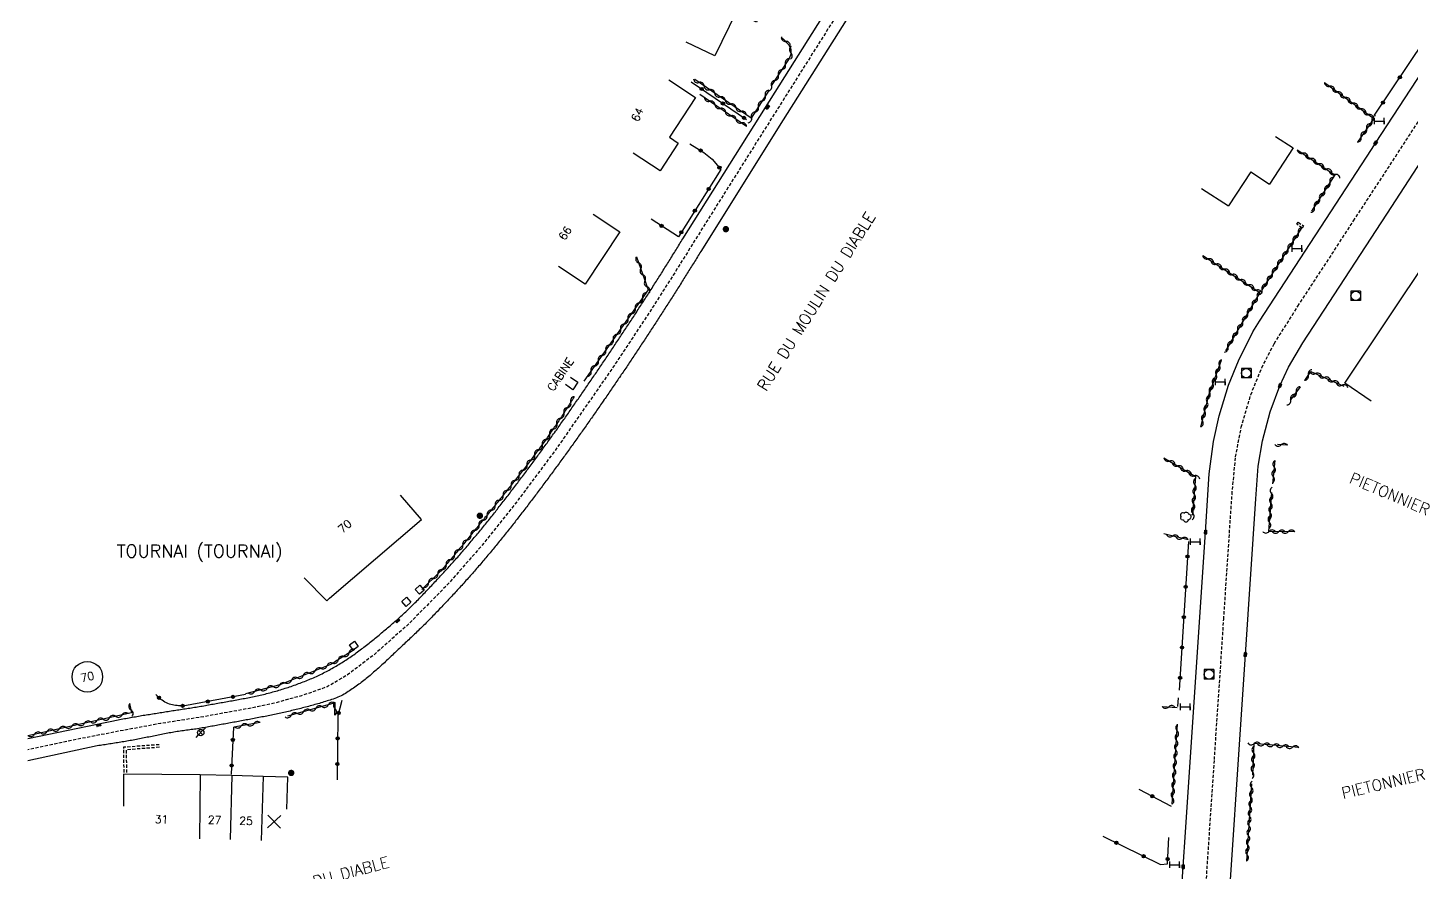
# Model space of a CAD drawing. Header units: millimetres. Extents: x 79000 to 80002, y 144000 to 145000.
# Drawn here: x 79000 to 79216.1, y 144712.6 to 144844.6 of the extents above; entities that cross this region are included whole.
import ezdxf
from ezdxf.enums import TextEntityAlignment as Align

# ---------------------------------------------------------------- set-up
doc = ezdxf.new("R2010")
doc.units = ezdxf.units.MM
doc.linetypes.add('DASHED', pattern=[0.75, 0.5, -0.25])
doc.layers.get('0').update_dxf_attribs({"linetype": 'CONTINUOUS'})
for name, color, linetype in [('W0001', 6, 'DASHED'), ('W0008', 7, 'CONTINUOUS'), ('W0100', 7, 'CONTINUOUS'), ('W0112', 1, 'DASHED'), ('W0300', 7, 'CONTINUOUS'), ('W0310', 3, 'CONTINUOUS'), ('W0322', 7, 'CONTINUOUS'), ('W0400', 7, 'CONTINUOUS'), ('W0420', 7, 'CONTINUOUS'), ('W0454', 7, 'CONTINUOUS'), ('W0980', 7, 'CONTINUOUS'), ('W0984', 7, 'CONTINUOUS'), ('W0989', 7, 'CONTINUOUS'), ('W0991', 7, 'CONTINUOUS'), ('W1102', 7, 'CONTINUOUS'), ('W1473', 7, 'CONTINUOUS'), ('W1474', 7, 'CONTINUOUS')]:
    doc.layers.add(name, color=color, linetype=linetype)
doc.styles.get("Standard").update_dxf_attribs({"font": 'romans.shx', "width": 0.85})

# ---------------------------------------------------------------- blocks, each defined once
blk = doc.blocks.new('T400')
for p, q in [((-0.15, 0.3), (0.15, 0.3)), ((-0.15, -0.25), (-0.15, 0.3)), ((-0.15, 0.15), (0.15, 0.15)), ((-0.15, 0), (0.15, 0)), ((0.15, 0.3), (0.15, -0.25)), ((-0.15, -0.15), (0.15, -0.15)), ((-0.15, -0.25), (-0.15, -0.3)), ((-0.15, -0.3), (0.15, -0.3)), ((0.15, -0.3), (0.15, -0.25))]:
    blk.add_line(p, q)
blk = doc.blocks.new('t112o')
at = {"color": 0, "linetype": 'Continuous'}
for p, q in [((-0.5, 0.5), (0.5, 0.5)), ((-0.5, -0.5), (-0.5, 0.5)), ((0.5, 0.5), (0.5, -0.5)), ((0.5, -0.5), (-0.5, -0.5))]:
    blk.add_line(p, q, dxfattribs=at)
blk = doc.blocks.new('T454')
for p, q in [((-0.25, 0.25), (0.25, -0.25)), ((-0.25, -0.25), (0.25, 0.25)), ((0.75, 0.75), (0.375, 0.375)), ((-0.375, -0.375), (-0.75, -0.75))]:
    blk.add_line(p, q)
blk.add_ellipse((0, 0), major_axis=(0.354, 0.354), ratio=1, start_param=5.497787143782138, end_param=11.78097245096172)
blk = doc.blocks.new('t322o')
at = {"color": 0, "linetype": 'Continuous'}
for radius in [0.25, 0.15]:
    blk.add_circle((0, 0), radius, dxfattribs=at)
blk = doc.blocks.new('t310o')
at = {"color": 0, "linetype": 'Continuous'}
for centre, start, end in [((-0.5, 0.38), 216.8699, 323.1304), ((0.5, -0.37), 36.8699, 143.1303)]:
    blk.add_arc(centre, 0.625, start, end, dxfattribs=at)
blk = doc.blocks.new('t991o')
at = {"color": 0, "linetype": 'Continuous'}
for p, q in [((-1, 1), (1, -1)), ((-1, -1), (1, 1))]:
    blk.add_line(p, q, dxfattribs=at)
blk = doc.blocks.new('T420')
for p, q in [((0.75, 0.75), (-0.75, 0.75)), ((-0.75, 0.75), (-0.75, -0.75)), ((0.75, 0.75), (0.75, -0.75)), ((0.75, -0.75), (-0.75, -0.75))]:
    blk.add_line(p, q)
blk.add_ellipse((0, 0), major_axis=(-0.53, 0.53), ratio=1, start_param=3.926991, end_param=10.210176)
blk = doc.blocks.new('T300')
for p, q in [((-0.8, 0.51), (-0.86, 0.34)), ((-0.86, 0.34), (-0.86, 0.17)), ((-0.86, 0.17), (-0.74, 0.06)), ((-0.69, 0.63), (-0.8, 0.51)), ((-0.8, -0.06), (-0.74, 0.06)), ((-0.74, 0.06), (-0.69, 0.11)), ((-0.57, 0.69), (-0.69, 0.63)), ((-0.46, 0.69), (-0.57, 0.69)), ((-0.29, 0.63), (-0.46, 0.69)), ((-0.29, 0.63), (-0.17, 0.74)), ((-0.23, 0.57), (-0.29, 0.63)), ((-0.17, 0.74), (-0.06, 0.8)), ((-0.06, 0.8), (0.06, 0.8)), ((0.06, 0.8), (0.23, 0.74)), ((0.23, 0.74), (0.34, 0.63)), ((0.34, 0.63), (0.4, 0.51)), ((0.46, 0.46), (0.34, 0.46)), ((0.4, 0.51), (0.4, 0.46)), ((0.57, 0.4), (0.46, 0.46)), ((0.57, 0.4), (0.69, 0.29)), ((0.69, 0.29), (0.74, 0.17)), ((0.74, 0.06), (0.69, -0.17)), ((0.74, 0.17), (0.74, 0.06)), ((-0.8, -0.17), (-0.8, -0.06)), ((-0.8, -0.23), (-0.8, -0.17)), ((-0.74, -0.34), (-0.8, -0.23)), ((-0.69, -0.4), (-0.74, -0.34)), ((-0.51, -0.46), (-0.69, -0.4)), ((-0.4, -0.46), (-0.51, -0.46)), ((-0.4, -0.46), (-0.34, -0.46)), ((-0.34, -0.46), (-0.34, -0.4)), ((-0.34, -0.51), (-0.34, -0.46)), ((-0.29, -0.63), (-0.34, -0.51)), ((-0.17, -0.74), (-0.29, -0.63)), ((-0.06, -0.8), (-0.17, -0.74)), ((0.06, -0.8), (-0.06, -0.8)), ((0.17, -0.74), (0.06, -0.8)), ((0.23, -0.69), (0.17, -0.74)), ((0.29, -0.46), (0.23, -0.46)), ((0.29, -0.63), (0.23, -0.69)), ((0.46, -0.4), (0.29, -0.46)), ((0.34, -0.51), (0.29, -0.63)), ((0.34, -0.51), (0.34, -0.46)), ((0.57, -0.34), (0.46, -0.4)), ((0.63, -0.29), (0.57, -0.34)), ((0.69, -0.17), (0.63, -0.29))]:
    blk.add_line(p, q)
blk = doc.blocks.new('T1473')
at = {"color": 0, "linetype": 'Continuous', "const_width": 0.5, "flags": 128}
blk.add_lwpolyline([(-0.25, 0, 1), (0.25, 0, 1)], format="xyb", close=True, dxfattribs=at)
blk = doc.blocks.new('T1474')
at = {"color": 0, "linetype": 'Continuous', "flags": 128}
for points in [[(-0.75, -0.5), (-0.75, 0.5)], [(-0.75, 0), (0.75, 0)], [(0.75, 0), (0.75, -0.5), (0.75, 0.5)]]:
    blk.add_lwpolyline(points, dxfattribs=at)

msp = doc.modelspace()

# ---------------------------------------------------------------- linework, layer by layer
at = {"layer": 'W0001', "flags": 128}
msp.add_lwpolyline([(79161.2, 144900.48), (79142.49, 144872.18), (79105.91, 144814.09), (79100.81, 144805.9), (79096.45, 144799.08), (79091.36, 144791.42), (79082.36, 144778.49), (79076.63, 144770.81), (79070.73, 144763.41), (79065.67, 144757.65), (79059.5, 144751.38), (79054.15, 144746.63), (79049.96, 144743.44), (79046.78, 144741.57), (79042.75, 144740.17), (79038.3, 144738.96), (79034.26, 144738.13), (79027.64, 144736.93), (79020.76, 144735.84), (79014.45, 144734.67), (79006.25, 144733.08), (79000, 144731.75)], dxfattribs=at)
at = {"layer": 'W0001'}
msp.add_lwpolyline([(79184.12, 144711.61), (79185.36, 144730.19), (79186.82, 144752.14), (79188.11, 144771.66), (79188.67, 144777.52), (79189.55, 144782.14), (79191.05, 144787.23), (79192.75, 144791.44), (79194.69, 144795.21), (79198.4, 144801.05), (79207.09, 144814.39), (79221.08, 144835.85)], dxfattribs=at)
at = {"layer": 'W0008', "flags": 128}
for points in [[(79000, 144733.51), (79012.39, 144736.04), (79012.64, 144736.1), (79012.88, 144736.15), (79013.13, 144736.2), (79013.38, 144736.25), (79013.62, 144736.3), (79013.87, 144736.35), (79014.11, 144736.4), (79014.36, 144736.45), (79014.6, 144736.5), (79014.85, 144736.55), (79015.1, 144736.6), (79015.34, 144736.64), (79015.59, 144736.69), (79015.84, 144736.73), (79016.08, 144736.78), (79016.33, 144736.83), (79016.58, 144736.87), (79016.82, 144736.91), (79017.06, 144736.96), (79017.3, 144737), (79017.55, 144737.04), (79017.79, 144737.08), (79018.03, 144737.12), (79018.28, 144737.16), (79018.52, 144737.2), (79018.76, 144737.23), (79019.01, 144737.27), (79019.25, 144737.31), (79019.49, 144737.35), (79019.74, 144737.39), (79019.98, 144737.42), (79020.22, 144737.46), (79020.47, 144737.5), (79020.71, 144737.54), (79020.95, 144737.58), (79021.19, 144737.62), (79021.44, 144737.66), (79021.68, 144737.7), (79021.92, 144737.73), (79022.17, 144737.77), (79022.41, 144737.81), (79022.65, 144737.85), (79022.9, 144737.88), (79023.14, 144737.92), (79023.38, 144737.96), (79023.63, 144737.99), (79023.87, 144738.03), (79024.11, 144738.07), (79024.36, 144738.11), (79024.6, 144738.14), (79024.84, 144738.18), (79025.08, 144738.22), (79025.33, 144738.26), (79025.57, 144738.29), (79025.81, 144738.33), (79026.06, 144738.37), (79026.3, 144738.41), (79026.54, 144738.45), (79026.78, 144738.49), (79027.03, 144738.53), (79027.27, 144738.57), (79027.51, 144738.62), (79027.75, 144738.66), (79028, 144738.7), (79028.24, 144738.75), (79028.48, 144738.79), (79028.73, 144738.84), (79028.97, 144738.88), (79029.22, 144738.93), (79029.46, 144738.97), (79029.71, 144739.01), (79029.96, 144739.06), (79030.2, 144739.1), (79030.45, 144739.15), (79030.7, 144739.19), (79030.94, 144739.23), (79031.19, 144739.28), (79031.43, 144739.32), (79031.68, 144739.37), (79031.93, 144739.41), (79032.17, 144739.45), (79032.42, 144739.5), (79032.67, 144739.54), (79032.91, 144739.59), (79033.16, 144739.63), (79033.4, 144739.68), (79033.65, 144739.73), (79033.89, 144739.77), (79034.14, 144739.82), (79034.38, 144739.87), (79034.63, 144739.92), (79034.88, 144739.97), (79035.12, 144740.02), (79035.36, 144740.07), (79035.61, 144740.12), (79035.85, 144740.17), (79036.1, 144740.23), (79036.34, 144740.28), (79036.58, 144740.34), (79036.83, 144740.4), (79037.07, 144740.45), (79037.31, 144740.51), (79037.56, 144740.58), (79037.8, 144740.64), (79038.04, 144740.7), (79038.28, 144740.77), (79038.52, 144740.83), (79038.77, 144740.9), (79039.01, 144740.97), (79039.25, 144741.04), (79039.49, 144741.11), (79039.73, 144741.19), (79039.97, 144741.26), (79040.2, 144741.34), (79040.44, 144741.42), (79040.68, 144741.49), (79040.91, 144741.57), (79041.15, 144741.65), (79041.39, 144741.73), (79041.62, 144741.82), (79041.86, 144741.9), (79042.09, 144741.98), (79042.32, 144742.07), (79042.56, 144742.16), (79042.79, 144742.24), (79043.02, 144742.33), (79043.26, 144742.42), (79043.49, 144742.52), (79043.72, 144742.61), (79043.95, 144742.7), (79044.18, 144742.8), (79044.41, 144742.9), (79044.63, 144743), (79044.86, 144743.1), (79045.09, 144743.2), (79045.31, 144743.3), (79045.54, 144743.41), (79045.76, 144743.52), (79045.99, 144743.63), (79046.21, 144743.74), (79046.43, 144743.85), (79046.66, 144743.96), (79046.88, 144744.08), (79047.1, 144744.2), (79047.32, 144744.32), (79047.53, 144744.44), (79047.75, 144744.57), (79047.97, 144744.69), (79048.19, 144744.82), (79048.4, 144744.95), (79048.62, 144745.08), (79048.83, 144745.21), (79049.04, 144745.35), (79049.26, 144745.48), (79049.47, 144745.62), (79049.68, 144745.76), (79049.89, 144745.89), (79050.1, 144746.03), (79050.3, 144746.17), (79050.51, 144746.32), (79050.72, 144746.46), (79050.92, 144746.6), (79051.13, 144746.75), (79051.33, 144746.89), (79051.53, 144747.04), (79051.73, 144747.19), (79051.93, 144747.34), (79052.14, 144747.49), (79052.34, 144747.64), (79052.53, 144747.79), (79052.73, 144747.94), (79052.93, 144748.1), (79053.13, 144748.25), (79053.33, 144748.4), (79053.52, 144748.56), (79053.72, 144748.72), (79053.91, 144748.87), (79054.11, 144749.03), (79054.3, 144749.19), (79054.5, 144749.35), (79054.69, 144749.51), (79054.88, 144749.67), (79055.07, 144749.83), (79055.27, 144749.99), (79055.46, 144750.15), (79055.65, 144750.31), (79055.84, 144750.47), (79056.03, 144750.64), (79056.22, 144750.8), (79056.41, 144750.96), (79056.6, 144751.13), (79056.79, 144751.29), (79056.98, 144751.46), (79057.17, 144751.62), (79057.36, 144751.79), (79057.55, 144751.95), (79057.74, 144752.12), (79057.93, 144752.28), (79058.12, 144752.45), (79058.3, 144752.62), (79058.49, 144752.79), (79058.68, 144752.96), (79058.86, 144753.13), (79059.05, 144753.3), (79059.23, 144753.47), (79059.41, 144753.65), (79059.59, 144753.82), (79059.77, 144754), (79059.95, 144754.17), (79060.13, 144754.35), (79060.31, 144754.53), (79060.49, 144754.7), (79060.67, 144754.88), (79060.85, 144755.06), (79061.02, 144755.24), (79061.2, 144755.42), (79061.37, 144755.6), (79061.55, 144755.78), (79061.72, 144755.96), (79061.9, 144756.14), (79062.07, 144756.33), (79062.25, 144756.51), (79062.42, 144756.69), (79062.59, 144756.87), (79062.77, 144757.06), (79062.94, 144757.24), (79063.11, 144757.42), (79063.28, 144757.61), (79063.45, 144757.79), (79063.62, 144757.98), (79063.8, 144758.16), (79063.97, 144758.34), (79064.14, 144758.53), (79064.31, 144758.71), (79064.48, 144758.9), (79064.65, 144759.08), (79064.82, 144759.27), (79064.99, 144759.45), (79065.16, 144759.63), (79065.33, 144759.82), (79065.5, 144760), (79065.67, 144760.19), (79065.84, 144760.37), (79066, 144760.56), (79066.17, 144760.74), (79066.34, 144760.93), (79066.5, 144761.11), (79066.67, 144761.3), (79066.84, 144761.48), (79067, 144761.67), (79067.17, 144761.86), (79067.33, 144762.05), (79067.5, 144762.23), (79067.66, 144762.42), (79067.82, 144762.61), (79067.99, 144762.8), (79068.15, 144762.99), (79068.31, 144763.18), (79068.47, 144763.37), (79068.64, 144763.55), (79068.8, 144763.74), (79068.96, 144763.93), (79069.12, 144764.13), (79069.28, 144764.32), (79069.44, 144764.51), (79069.6, 144764.7), (79069.76, 144764.89), (79069.92, 144765.08), (79070.08, 144765.27), (79070.24, 144765.47), (79070.4, 144765.66), (79070.56, 144765.85), (79070.71, 144766.05), (79070.87, 144766.24), (79071.03, 144766.43), (79071.18, 144766.62), (79071.34, 144766.82), (79071.5, 144767.01), (79071.65, 144767.2), (79071.81, 144767.4), (79071.97, 144767.59), (79072.12, 144767.79), (79072.28, 144767.98), (79072.43, 144768.18), (79072.59, 144768.37), (79072.74, 144768.56), (79072.89, 144768.76), (79073.05, 144768.95), (79073.2, 144769.15), (79073.36, 144769.35), (79073.51, 144769.54), (79073.66, 144769.74), (79073.82, 144769.93), (79073.97, 144770.13), (79074.12, 144770.32), (79074.28, 144770.52), (79074.43, 144770.72), (79074.58, 144770.91), (79074.73, 144771.11), (79074.88, 144771.31), (79075.04, 144771.5), (79075.19, 144771.7), (79075.34, 144771.9), (79075.49, 144772.1), (79075.64, 144772.29), (79075.79, 144772.49), (79075.94, 144772.69), (79076.09, 144772.89), (79076.24, 144773.08), (79076.39, 144773.28), (79076.54, 144773.48), (79076.69, 144773.68), (79076.84, 144773.88), (79076.99, 144774.08), (79077.14, 144774.28), (79077.29, 144774.47), (79077.44, 144774.67), (79077.59, 144774.87), (79077.74, 144775.07), (79077.89, 144775.27), (79078.04, 144775.47), (79078.19, 144775.67), (79078.33, 144775.87), (79078.48, 144776.07), (79078.63, 144776.27), (79078.78, 144776.47), (79078.93, 144776.67), (79079.07, 144776.87), (79079.22, 144777.07), (79079.37, 144777.27), (79079.51, 144777.47), (79079.66, 144777.67), (79079.81, 144777.87), (79079.96, 144778.07), (79080.1, 144778.27), (79080.25, 144778.47), (79080.4, 144778.67), (79080.54, 144778.88), (79080.69, 144779.08), (79080.83, 144779.28), (79080.98, 144779.48), (79081.13, 144779.68), (79081.27, 144779.89), (79081.42, 144780.09), (79081.56, 144780.29), (79081.71, 144780.49), (79081.86, 144780.7), (79082, 144780.9), (79082.15, 144781.1), (79082.29, 144781.3), (79082.44, 144781.51), (79082.58, 144781.71), (79082.73, 144781.91), (79082.87, 144782.12), (79083.02, 144782.32), (79083.16, 144782.52), (79083.3, 144782.73), (79083.45, 144782.93), (79083.59, 144783.13), (79083.74, 144783.34), (79083.88, 144783.54), (79084.02, 144783.75), (79084.17, 144783.95), (79084.31, 144784.15), (79084.45, 144784.36), (79084.59, 144784.56), (79084.74, 144784.77), (79084.88, 144784.97), (79085.02, 144785.18), (79085.17, 144785.38), (79085.31, 144785.59), (79085.45, 144785.79), (79085.59, 144786), (79085.73, 144786.2), (79085.88, 144786.41), (79086.02, 144786.61), (79086.16, 144786.82), (79086.3, 144787.02), (79086.44, 144787.23), (79086.58, 144787.43), (79086.73, 144787.64), (79086.87, 144787.84), (79087.01, 144788.05), (79087.15, 144788.25), (79087.29, 144788.46), (79087.43, 144788.67), (79087.57, 144788.87), (79087.71, 144789.08), (79087.85, 144789.28), (79087.99, 144789.49), (79088.13, 144789.7), (79088.27, 144789.9), (79088.41, 144790.11), (79088.55, 144790.32), (79088.69, 144790.52), (79088.83, 144790.73), (79088.97, 144790.94), (79089.11, 144791.14), (79089.25, 144791.35), (79089.39, 144791.56), (79089.53, 144791.76), (79089.67, 144791.97), (79089.81, 144792.18), (79089.95, 144792.38), (79090.09, 144792.59), (79090.23, 144792.8), (79090.37, 144793), (79090.51, 144793.21), (79090.65, 144793.42), (79090.78, 144793.63), (79090.92, 144793.83), (79091.06, 144794.04), (79091.2, 144794.25), (79091.34, 144794.46), (79091.48, 144794.66), (79091.62, 144794.87), (79091.75, 144795.08), (79091.89, 144795.29), (79092.03, 144795.49), (79092.17, 144795.7), (79092.31, 144795.91), (79092.44, 144796.12), (79092.58, 144796.32), (79092.72, 144796.53), (79092.86, 144796.74), (79093, 144796.95), (79093.13, 144797.16), (79093.27, 144797.37), (79093.41, 144797.58), (79093.55, 144797.79), (79093.69, 144798), (79093.83, 144798.21), (79093.97, 144798.42), (79094.1, 144798.63), (79094.24, 144798.84), (79094.38, 144799.05), (79094.52, 144799.26), (79094.66, 144799.47), (79094.79, 144799.68), (79094.93, 144799.89), (79095.07, 144800.1), (79095.21, 144800.32), (79095.34, 144800.53), (79095.48, 144800.74), (79095.62, 144800.95), (79095.75, 144801.16), (79095.89, 144801.37), (79096.03, 144801.58), (79096.17, 144801.79), (79096.3, 144802.01), (79096.44, 144802.22), (79096.57, 144802.43), (79096.71, 144802.64), (79096.85, 144802.85), (79096.98, 144803.06), (79097.12, 144803.28), (79097.25, 144803.49), (79097.39, 144803.7), (79097.52, 144803.91), (79097.66, 144804.13), (79097.8, 144804.34), (79097.93, 144804.55), (79098.07, 144804.76), (79098.2, 144804.97), (79098.34, 144805.19), (79098.47, 144805.4), (79098.6, 144805.61), (79098.74, 144805.83), (79098.87, 144806.04), (79099.01, 144806.25), (79099.14, 144806.46), (79099.28, 144806.68), (79099.41, 144806.89), (79099.54, 144807.1), (79099.68, 144807.32), (79099.81, 144807.53), (79099.94, 144807.74), (79100.08, 144807.96), (79100.21, 144808.17), (79100.34, 144808.38), (79100.48, 144808.6), (79100.61, 144808.81), (79100.74, 144809.03), (79100.88, 144809.24), (79101.01, 144809.45), (79101.14, 144809.67), (79101.27, 144809.88), (79101.41, 144810.1), (79101.54, 144810.31), (79101.67, 144810.53), (79101.8, 144810.74), (79101.93, 144810.95), (79102.07, 144811.17), (79102.2, 144811.38), (79102.33, 144811.6), (79115.24, 144832.15), (79152.86, 144891.82)], [(79145.04, 144873.01), (79118.01, 144830.22), (79105.12, 144809.61), (79104.99, 144809.4), (79104.86, 144809.18), (79104.73, 144808.97), (79104.6, 144808.76), (79104.47, 144808.55), (79104.34, 144808.34), (79104.21, 144808.12), (79104.08, 144807.91), (79103.94, 144807.7), (79103.81, 144807.49), (79103.68, 144807.28), (79103.55, 144807.07), (79103.42, 144806.85), (79103.29, 144806.64), (79103.16, 144806.43), (79103.03, 144806.22), (79102.89, 144806.01), (79102.76, 144805.8), (79102.63, 144805.59), (79102.5, 144805.38), (79102.37, 144805.17), (79102.23, 144804.96), (79102.1, 144804.75), (79101.97, 144804.53), (79101.84, 144804.32), (79101.71, 144804.11), (79101.57, 144803.9), (79101.44, 144803.69), (79101.31, 144803.48), (79101.17, 144803.27), (79101.04, 144803.06), (79100.91, 144802.85), (79100.77, 144802.64), (79100.64, 144802.43), (79100.51, 144802.22), (79100.37, 144802.01), (79100.24, 144801.8), (79100.11, 144801.59), (79099.97, 144801.38), (79099.84, 144801.17), (79099.7, 144800.97), (79099.57, 144800.76), (79099.44, 144800.55), (79099.3, 144800.34), (79099.17, 144800.13), (79099.03, 144799.92), (79098.9, 144799.71), (79098.76, 144799.5), (79098.63, 144799.29), (79098.49, 144799.08), (79098.36, 144798.87), (79098.22, 144798.67), (79098.09, 144798.46), (79097.95, 144798.25), (79097.81, 144798.04), (79097.68, 144797.83), (79097.54, 144797.62), (79097.41, 144797.41), (79097.27, 144797.21), (79097.13, 144797), (79097, 144796.79), (79096.86, 144796.58), (79096.73, 144796.37), (79096.59, 144796.17), (79096.45, 144795.96), (79096.32, 144795.75), (79096.18, 144795.54), (79096.04, 144795.34), (79095.9, 144795.13), (79095.77, 144794.92), (79095.63, 144794.71), (79095.49, 144794.51), (79095.36, 144794.3), (79095.22, 144794.09), (79095.08, 144793.88), (79094.94, 144793.68), (79094.8, 144793.47), (79094.67, 144793.26), (79094.53, 144793.06), (79094.39, 144792.85), (79094.25, 144792.64), (79094.11, 144792.43), (79093.97, 144792.23), (79093.84, 144792.02), (79093.7, 144791.81), (79093.56, 144791.61), (79093.42, 144791.4), (79093.28, 144791.19), (79093.14, 144790.99), (79093, 144790.78), (79092.86, 144790.57), (79092.72, 144790.37), (79092.58, 144790.16), (79092.44, 144789.95), (79092.3, 144789.75), (79092.16, 144789.54), (79092.02, 144789.34), (79091.88, 144789.13), (79091.74, 144788.92), (79091.6, 144788.72), (79091.46, 144788.51), (79091.32, 144788.31), (79091.18, 144788.1), (79091.04, 144787.89), (79090.9, 144787.69), (79090.76, 144787.48), (79090.62, 144787.28), (79090.48, 144787.07), (79090.34, 144786.87), (79090.2, 144786.66), (79090.05, 144786.46), (79089.91, 144786.25), (79089.77, 144786.05), (79089.63, 144785.84), (79089.49, 144785.64), (79089.35, 144785.43), (79089.21, 144785.23), (79089.06, 144785.02), (79088.92, 144784.82), (79088.78, 144784.61), (79088.64, 144784.41), (79088.49, 144784.2), (79088.35, 144784), (79088.21, 144783.79), (79088.07, 144783.59), (79087.92, 144783.39), (79087.78, 144783.18), (79087.64, 144782.98), (79087.49, 144782.77), (79087.35, 144782.57), (79087.21, 144782.37), (79087.06, 144782.16), (79086.92, 144781.96), (79086.78, 144781.76), (79086.63, 144781.55), (79086.49, 144781.35), (79086.35, 144781.15), (79086.2, 144780.94), (79086.06, 144780.74), (79085.91, 144780.54), (79085.77, 144780.33), (79085.62, 144780.13), (79085.48, 144779.93), (79085.33, 144779.73), (79085.19, 144779.52), (79085.04, 144779.32), (79084.9, 144779.12), (79084.75, 144778.92), (79084.61, 144778.71), (79084.46, 144778.51), (79084.32, 144778.31), (79084.17, 144778.11), (79084.02, 144777.91), (79083.88, 144777.7), (79083.73, 144777.5), (79083.58, 144777.3), (79083.44, 144777.1), (79083.29, 144776.9), (79083.14, 144776.7), (79083, 144776.49), (79082.85, 144776.29), (79082.7, 144776.09), (79082.56, 144775.89), (79082.41, 144775.69), (79082.26, 144775.49), (79082.12, 144775.29), (79081.97, 144775.09), (79081.82, 144774.89), (79081.68, 144774.69), (79081.53, 144774.49), (79081.38, 144774.29), (79081.23, 144774.09), (79081.08, 144773.89), (79080.94, 144773.7), (79080.79, 144773.5), (79080.64, 144773.3), (79080.49, 144773.1), (79080.34, 144772.9), (79080.19, 144772.7), (79080.05, 144772.5), (79079.9, 144772.3), (79079.75, 144772.1), (79079.6, 144771.91), (79079.45, 144771.71), (79079.3, 144771.51), (79079.15, 144771.31), (79079, 144771.11), (79078.85, 144770.92), (79078.7, 144770.72), (79078.55, 144770.52), (79078.4, 144770.32), (79078.25, 144770.13), (79078.1, 144769.93), (79077.95, 144769.73), (79077.79, 144769.53), (79077.64, 144769.34), (79077.49, 144769.14), (79077.34, 144768.94), (79077.19, 144768.75), (79077.04, 144768.55), (79076.88, 144768.35), (79076.73, 144768.16), (79076.58, 144767.96), (79076.43, 144767.77), (79076.27, 144767.57), (79076.12, 144767.38), (79075.97, 144767.18), (79075.81, 144766.99), (79075.66, 144766.79), (79075.51, 144766.6), (79075.35, 144766.4), (79075.2, 144766.21), (79075.04, 144766.01), (79074.89, 144765.82), (79074.74, 144765.62), (79074.58, 144765.43), (79074.42, 144765.23), (79074.27, 144765.04), (79074.11, 144764.85), (79073.96, 144764.65), (79073.8, 144764.46), (79073.65, 144764.27), (79073.49, 144764.07), (79073.33, 144763.88), (79073.17, 144763.69), (79073.02, 144763.49), (79072.86, 144763.3), (79072.7, 144763.11), (79072.54, 144762.91), (79072.38, 144762.72), (79072.22, 144762.53), (79072.06, 144762.34), (79071.9, 144762.14), (79071.74, 144761.95), (79071.58, 144761.76), (79071.42, 144761.57), (79071.26, 144761.38), (79071.09, 144761.19), (79070.93, 144760.99), (79070.77, 144760.8), (79070.61, 144760.61), (79070.44, 144760.42), (79070.28, 144760.23), (79070.12, 144760.05), (79069.95, 144759.86), (79069.79, 144759.67), (79069.62, 144759.48), (79069.46, 144759.29), (79069.29, 144759.1), (79069.13, 144758.91), (79068.96, 144758.73), (79068.79, 144758.54), (79068.63, 144758.35), (79068.46, 144758.17), (79068.29, 144757.98), (79068.13, 144757.79), (79067.96, 144757.61), (79067.79, 144757.42), (79067.62, 144757.24), (79067.45, 144757.05), (79067.28, 144756.87), (79067.11, 144756.68), (79066.94, 144756.5), (79066.77, 144756.31), (79066.6, 144756.13), (79066.43, 144755.94), (79066.26, 144755.76), (79066.08, 144755.57), (79065.91, 144755.39), (79065.74, 144755.2), (79065.57, 144755.02), (79065.39, 144754.83), (79065.22, 144754.65), (79065.05, 144754.47), (79064.87, 144754.28), (79064.7, 144754.1), (79064.53, 144753.92), (79064.35, 144753.74), (79064.18, 144753.55), (79064, 144753.37), (79063.83, 144753.19), (79063.65, 144753.01), (79063.48, 144752.83), (79063.3, 144752.65), (79063.12, 144752.47), (79062.95, 144752.29), (79062.77, 144752.11), (79062.59, 144751.93), (79062.41, 144751.75), (79062.23, 144751.57), (79062.06, 144751.39), (79061.88, 144751.21), (79061.7, 144751.04), (79061.52, 144750.86), (79061.34, 144750.68), (79061.16, 144750.51), (79060.98, 144750.33), (79060.79, 144750.16), (79060.61, 144749.98), (79060.43, 144749.81), (79060.25, 144749.63), (79060.06, 144749.46), (79059.88, 144749.29), (79059.69, 144749.11), (79059.51, 144748.94), (79059.33, 144748.77), (79059.15, 144748.6), (79058.97, 144748.43), (79058.79, 144748.26), (79058.61, 144748.09), (79058.43, 144747.92), (79058.24, 144747.74), (79058.06, 144747.57), (79057.88, 144747.4), (79057.7, 144747.23), (79057.52, 144747.05), (79057.34, 144746.88), (79057.16, 144746.71), (79056.98, 144746.54), (79056.8, 144746.37), (79056.62, 144746.2), (79056.44, 144746.03), (79056.25, 144745.85), (79056.07, 144745.68), (79055.89, 144745.51), (79055.71, 144745.35), (79055.52, 144745.18), (79055.34, 144745.01), (79055.15, 144744.84), (79054.97, 144744.67), (79054.78, 144744.51), (79054.6, 144744.34), (79054.41, 144744.18), (79054.22, 144744.01), (79054.03, 144743.85), (79053.85, 144743.69), (79053.66, 144743.52), (79053.47, 144743.36), (79053.27, 144743.2), (79053.08, 144743.05), (79052.89, 144742.89), (79052.7, 144742.73), (79052.5, 144742.58), (79052.3, 144742.42), (79052.11, 144742.27), (79051.91, 144742.12), (79051.71, 144741.97), (79051.51, 144741.82), (79051.31, 144741.67), (79051.11, 144741.52), (79050.9, 144741.38), (79050.7, 144741.24), (79050.49, 144741.1), (79050.28, 144740.96), (79050.07, 144740.82), (79049.86, 144740.68), (79049.65, 144740.55), (79049.42, 144740.41), (79049.19, 144740.28), (79048.95, 144740.16), (79048.71, 144740.05), (79048.47, 144739.95), (79048.23, 144739.85), (79047.98, 144739.76), (79047.73, 144739.67), (79047.48, 144739.59), (79047.24, 144739.51), (79047, 144739.43), (79046.76, 144739.36), (79046.52, 144739.28), (79046.28, 144739.21), (79046.05, 144739.14), (79045.81, 144739.07), (79045.57, 144738.99), (79045.33, 144738.92), (79045.09, 144738.85), (79044.85, 144738.79), (79044.61, 144738.72), (79044.37, 144738.65), (79044.12, 144738.59), (79043.88, 144738.52), (79043.64, 144738.46), (79043.4, 144738.39), (79043.16, 144738.33), (79042.92, 144738.27), (79042.68, 144738.21), (79042.44, 144738.15), (79042.19, 144738.08), (79041.95, 144738.03), (79041.71, 144737.97), (79041.47, 144737.91), (79041.22, 144737.85), (79040.98, 144737.79), (79040.74, 144737.74), (79040.5, 144737.68), (79040.25, 144737.63), (79040.01, 144737.57), (79039.77, 144737.52), (79039.52, 144737.46), (79039.28, 144737.41), (79039.03, 144737.36), (79038.79, 144737.31), (79038.55, 144737.26), (79038.3, 144737.2), (79038.06, 144737.15), (79037.81, 144737.1), (79037.57, 144737.05), (79037.33, 144737), (79037.08, 144736.96), (79036.84, 144736.91), (79036.59, 144736.86), (79036.35, 144736.81), (79036.1, 144736.76), (79035.86, 144736.71), (79035.61, 144736.67), (79035.37, 144736.62), (79035.12, 144736.57), (79034.88, 144736.53), (79034.63, 144736.48), (79034.39, 144736.44), (79034.14, 144736.39), (79033.9, 144736.34), (79033.65, 144736.3), (79033.41, 144736.25), (79033.16, 144736.21), (79032.92, 144736.16), (79032.67, 144736.12), (79032.42, 144736.07), (79032.18, 144736.03), (79031.93, 144735.99), (79031.69, 144735.94), (79031.44, 144735.9), (79031.2, 144735.85), (79030.95, 144735.81), (79030.71, 144735.76), (79030.46, 144735.72), (79030.22, 144735.68), (79029.97, 144735.63), (79029.72, 144735.59), (79029.48, 144735.54), (79029.23, 144735.5), (79028.99, 144735.45), (79028.74, 144735.41), (79028.5, 144735.36), (79028.25, 144735.32), (79028.01, 144735.27), (79027.76, 144735.23), (79027.52, 144735.18), (79027.27, 144735.14), (79027.03, 144735.1), (79026.78, 144735.06), (79026.54, 144735.02), (79026.29, 144734.98), (79026.04, 144734.95), (79025.8, 144734.91), (79025.55, 144734.88), (79025.31, 144734.85), (79025.06, 144734.81), (79024.81, 144734.78), (79024.57, 144734.74), (79024.32, 144734.71), (79024.08, 144734.68), (79023.83, 144734.64), (79023.58, 144734.6), (79023.34, 144734.57), (79023.09, 144734.53), (79022.85, 144734.49), (79022.6, 144734.45), (79022.36, 144734.4), (79022.11, 144734.36), (79021.87, 144734.31), (79021.62, 144734.27), (79021.38, 144734.22), (79021.13, 144734.17), (79020.89, 144734.13), (79020.64, 144734.08), (79020.4, 144734.03), (79020.15, 144733.98), (79019.91, 144733.93), (79019.67, 144733.88), (79019.42, 144733.83), (79019.18, 144733.78), (79018.93, 144733.73), (79018.69, 144733.68), (79018.44, 144733.63), (79018.2, 144733.58), (79017.95, 144733.53), (79017.71, 144733.48), (79017.47, 144733.43), (79017.22, 144733.39), (79016.98, 144733.34), (79016.73, 144733.3), (79016.49, 144733.25), (79016.24, 144733.21), (79016, 144733.17), (79015.75, 144733.13), (79015.51, 144733.08), (79015.26, 144733.04), (79015.02, 144733), (79014.77, 144732.96), (79014.53, 144732.92), (79014.29, 144732.88), (79014.04, 144732.84), (79013.8, 144732.8), (79013.55, 144732.76), (79013.31, 144732.72), (79013.06, 144732.68), (79012.82, 144732.64), (79012.57, 144732.6), (79012.33, 144732.56), (79012.08, 144732.53), (79011.84, 144732.49), (79011.59, 144732.45), (79011.35, 144732.42), (79011.1, 144732.38), (79010.85, 144732.34), (79000, 144730)]]:
    msp.add_lwpolyline(points, dxfattribs=at)
at = {"layer": 'W0008'}
for points in [[(79178.81, 144688.12), (79180.48, 144713.46), (79180.85, 144718.85), (79183.98, 144765.77), (79184.54, 144774.88), (79185.21, 144779.93), (79186.09, 144783.91), (79187.55, 144788.72), (79189.1, 144792.55), (79191.34, 144797.04), (79192.4, 144798.72), (79209.89, 144825.58), (79210.54, 144826.56), (79230.73, 144857.52)], [(79186.95, 144697.32), (79190.2, 144746.61), (79191.82, 144770.96), (79192.22, 144776.06), (79192.86, 144780.04), (79194.05, 144784.54), (79195.6, 144788.63), (79196.93, 144791.52), (79199.15, 144795.34), (79212.29, 144815.48), (79222.65, 144831.38)]]:
    msp.add_lwpolyline(points, dxfattribs=at)
at = {"layer": 'W0100'}
for p, q in [((79191.03, 144822.08), (79187.56, 144816.75)), ((79191.03, 144822.08), (79193.98, 144820.16)), ((79183.37, 144819.48), (79187.56, 144816.75))]:
    msp.add_line(p, q, dxfattribs=at)
at = {"layer": 'W0100', "flags": 128}
for points in [[(79107.65, 144852.3), (79112.15, 144850.11), (79111.77, 144849.34), (79114.99, 144847.78), (79113.86, 144845.46), (79110.65, 144847.02), (79107.33, 144840.18), (79102.83, 144842.36)], [(79100.13, 144836.43), (79104.31, 144833.69), (79100.23, 144827.48), (79101.61, 144826.57), (79098.77, 144822.25), (79094.59, 144825)], [(79088.33, 144815.46), (79092.5, 144812.7), (79087.07, 144804.5), (79082.9, 144807.26)], [(79084.77, 144789.98), (79085.94, 144789.19), (79085.15, 144788.02), (79083.98, 144788.82)], [(79043.21, 144758.59), (79046.71, 144755.02), (79047.14, 144755.44), (79061.49, 144767.71), (79058.24, 144771.51)], [(79040.49, 144722.43), (79040.64, 144727.43), (79036.78, 144727.55), (79031.87, 144727.7), (79026.92, 144727.83), (79014.99, 144727.9), (79014.96, 144722.9)]]:
    msp.add_lwpolyline(points, dxfattribs=at)
at = {"layer": 'W0100'}
for points in [[(79194.92, 144827.62), (79197.67, 144825.83), (79193.98, 144820.16)], [(79209.87, 144786.25), (79205.71, 144789.02), (79219.06, 144809.01), (79223.22, 144806.23)]]:
    msp.add_lwpolyline(points, dxfattribs=at)
at = {"layer": 'W0112'}
for p, q in [((79198.45, 144814.21), (79199.28, 144813.61)), ((79199.28, 144813.61), (79199.05, 144813.29))]:
    msp.add_line(p, q, dxfattribs=at)
msp.add_lwpolyline([(79199.05, 144813.29), (79198.22, 144813.89), (79198.45, 144814.21)], dxfattribs=at)
at = {"layer": 'W0112', "flags": 128}
for points in [[(79020.55, 144732.53), (79014.98, 144732.12), (79015, 144727.96)], [(79020.58, 144732.12), (79015.4, 144731.73), (79015.42, 144727.96)]]:
    msp.add_lwpolyline(points, dxfattribs=at)
at = {"layer": 'W0310'}
for p, q in [((79199.01, 144813.38), (79192.75, 144803.62)), ((79198.73, 144788.48), (79197.24, 144786.43)), ((79196.8, 144779.33), (79195.2, 144779.45)), ((79194.79, 144776.93), (79194.43, 144773.32)), ((79181.26, 144764.53), (79177.47, 144765.5)), ((79177.22, 144738.51), (79179.56, 144738.33)), ((79178.74, 144723.22), (79179.62, 144735.75)), ((79190.4, 144714.34), (79191.22, 144726.4))]:
    msp.add_line(p, q, dxfattribs=at)
at = {"layer": 'W0310', "flags": 128}
for points in [[(79117.64, 144843.06), (79117.84, 144842.94), (79118.03, 144842.8), (79118.21, 144842.65), (79118.39, 144842.49), (79118.55, 144842.31), (79118.7, 144842.13), (79118.87, 144841.9), (79119.01, 144841.67), (79119.13, 144841.41), (79119.19, 144841.14), (79119.21, 144840.85), (79119.2, 144840.58), (79119.15, 144840.31), (79119.06, 144840.05), (79118.93, 144839.8), (79116.15, 144835.51)], [(79115.74, 144834.81), (79112.99, 144830.48), (79104.19, 144836.49)], [(79112.3, 144829.16), (79105, 144834.16)], [(79095.07, 144808.79), (79096.92, 144803.63), (79086.89, 144789.36)], [(79085.34, 144786.93), (79085.21, 144786.72), (79085.08, 144786.51), (79084.95, 144786.3), (79084.82, 144786.08), (79084.69, 144785.87), (79084.56, 144785.66), (79084.43, 144785.45), (79084.3, 144785.24), (79084.16, 144785.03), (79084.03, 144784.83), (79083.9, 144784.62), (79083.76, 144784.41), (79083.63, 144784.2), (79083.49, 144783.99), (79083.36, 144783.78), (79083.22, 144783.58), (79083.09, 144783.37), (79082.95, 144783.16), (79082.81, 144782.96), (79082.68, 144782.75), (79082.54, 144782.55), (79082.4, 144782.34), (79082.26, 144782.14), (79082.12, 144781.93), (79081.98, 144781.73), (79081.84, 144781.52), (79081.7, 144781.32), (79081.56, 144781.11), (79081.42, 144780.91), (79081.27, 144780.71), (79081.13, 144780.51), (79080.99, 144780.3), (79080.84, 144780.1), (79080.7, 144779.9), (79080.56, 144779.7), (79080.41, 144779.5), (79080.26, 144779.29), (79080.11, 144779.09), (79079.97, 144778.89), (79079.82, 144778.68), (79079.67, 144778.48), (79079.52, 144778.28), (79079.37, 144778.08), (79079.22, 144777.87), (79079.07, 144777.67), (79078.92, 144777.47), (79078.77, 144777.27), (79078.62, 144777.07), (79078.47, 144776.87), (79078.31, 144776.67), (79078.16, 144776.47), (79078.01, 144776.27), (79077.86, 144776.07), (79077.7, 144775.87), (79077.55, 144775.67), (79077.4, 144775.47), (79077.24, 144775.28), (79077.09, 144775.08), (79076.93, 144774.88), (79076.78, 144774.68), (79076.62, 144774.48), (79076.47, 144774.28), (79076.31, 144774.09), (79076.16, 144773.89), (79076, 144773.69), (79075.85, 144773.5), (79075.69, 144773.3), (79075.54, 144773.1), (79075.38, 144772.9), (79075.22, 144772.71), (79075.07, 144772.51), (79074.91, 144772.32), (79074.75, 144772.12), (79074.59, 144771.92), (79074.44, 144771.73), (79074.28, 144771.53), (79074.12, 144771.34), (79073.97, 144771.14), (79073.81, 144770.94), (79073.65, 144770.75), (79073.49, 144770.55), (79073.33, 144770.36), (79073.18, 144770.16), (79073.02, 144769.97), (79072.86, 144769.77), (79072.7, 144769.58), (79072.54, 144769.38), (79072.39, 144769.19), (79072.23, 144768.99), (79072.07, 144768.8), (79071.91, 144768.6), (79071.75, 144768.41), (79071.59, 144768.21), (79071.43, 144768.02), (79071.28, 144767.82), (79071.12, 144767.62), (79070.96, 144767.43), (79070.8, 144767.23), (79070.64, 144767.04), (79070.48, 144766.84), (79070.33, 144766.65), (79070.17, 144766.45), (79070.01, 144766.26), (79069.85, 144766.07), (79069.7, 144765.87), (79069.54, 144765.68), (79069.38, 144765.48), (79069.22, 144765.29), (79069.06, 144765.1), (79068.9, 144764.9), (79068.74, 144764.71), (79068.59, 144764.52), (79068.43, 144764.32), (79068.27, 144764.13), (79068.11, 144763.94), (79067.95, 144763.75), (79067.79, 144763.55), (79067.63, 144763.36), (79067.47, 144763.17), (79067.31, 144762.98), (79067.15, 144762.79), (79066.99, 144762.59), (79066.83, 144762.4), (79066.67, 144762.21), (79066.5, 144762.02), (79066.34, 144761.83), (79066.18, 144761.64), (79066.02, 144761.45), (79065.86, 144761.26), (79065.7, 144761.06), (79065.54, 144760.87), (79065.37, 144760.68), (79065.21, 144760.49), (79065.05, 144760.3), (79064.89, 144760.11), (79064.72, 144759.92), (79064.56, 144759.73), (79064.4, 144759.54), (79061.54, 144756.81)], [(79051.04, 144747.4), (79050.83, 144747.27), (79050.62, 144747.14), (79050.41, 144747), (79050.19, 144746.87), (79049.98, 144746.73), (79049.77, 144746.6), (79049.56, 144746.47), (79049.35, 144746.33), (79049.13, 144746.2), (79048.92, 144746.07), (79048.71, 144745.93), (79048.5, 144745.8), (79048.29, 144745.67), (79048.07, 144745.53), (79047.86, 144745.4), (79047.65, 144745.26), (79047.44, 144745.13), (79039.36, 144741.86), (79034.04, 144740.49)], [(79015.93, 144738.95), (79016.21, 144737.49), (79000, 144733.93)], [(79047.99, 144737.17), (79048.02, 144739.06), (79040.59, 144736.98)], [(79036.31, 144735.98), (79032.22, 144735.29)]]:
    msp.add_lwpolyline(points, dxfattribs=at)
at = {"layer": 'W0310'}
for points in [[(79202.55, 144836.04), (79210.24, 144830.42), (79207.7, 144826.71)], [(79198.31, 144825.52), (79204.18, 144821.61), (79200.52, 144815.9)], [(79183.54, 144808.99), (79192.48, 144803.23), (79187.09, 144794.11)], [(79183.25, 144782.21), (79184.54, 144787.33), (79186.45, 144792.61)], [(79199.46, 144789.48), (79200.42, 144790.86), (79205.6, 144788.58)], [(79177.48, 144777.38), (79182.4, 144774.43), (79181.95, 144768.4), (79181.89, 144768.54)], [(79197.9, 144765.81), (79193.84, 144765.86), (79194.32, 144771.95)], [(79198.54, 144732.07), (79191.52, 144732.72), (79191.29, 144727.75)]]:
    msp.add_lwpolyline(points, dxfattribs=at)
at = {"layer": 'W0322'}
for p, q in [((79210.37, 144830.92), (79229.02, 144858.8)), ((79181.31, 144764.31), (79179.88, 144741.06)), ((79179.66, 144738.51), (79179.75, 144739.87)), ((79173.55, 144725.57), (79178.6, 144722.94))]:
    msp.add_line(p, q, dxfattribs=at)
at = {"layer": 'W0322', "flags": 128}
for points in [[(79103.62, 144836.14), (79112.29, 144830.24)], [(79103.4, 144826.44), (79105.6, 144825.11), (79106.9, 144824.07), (79108.29, 144822.46), (79101.63, 144811.9), (79097.41, 144814.66)], [(79034.04, 144740.38), (79024.79, 144738.64), (79024.55, 144738.62), (79024.3, 144738.6), (79024.06, 144738.6), (79023.81, 144738.6), (79023.57, 144738.61), (79023.33, 144738.64), (79023.09, 144738.67), (79022.85, 144738.71), (79022.61, 144738.76), (79022.37, 144738.82), (79022.13, 144738.88), (79021.89, 144738.97), (79021.66, 144739.07), (79021.44, 144739.19), (79021.23, 144739.32), (79021.02, 144739.47), (79020.81, 144739.61), (79020.6, 144739.78), (79020.4, 144739.96), (79020.21, 144740.15), (79020.04, 144740.35)], [(79049.08, 144739.43), (79048.45, 144737.02), (79048.35, 144727.06)], [(79032.14, 144735.27), (79031.81, 144727.92)]]:
    msp.add_lwpolyline(points, dxfattribs=at)
at = {"layer": 'W0322'}
msp.add_lwpolyline([(79167.92, 144718.25), (79176.94, 144713.79), (79178.01, 144713.91), (79178.22, 144718.02)], dxfattribs=at)
at = {"layer": 'W1102', "flags": 128}
for points in [[(79026.92, 144727.83), (79026.86, 144717.83)], [(79031.87, 144727.7), (79031.61, 144717.7)], [(79036.78, 144727.55), (79036.47, 144717.55)]]:
    msp.add_lwpolyline(points, dxfattribs=at)
at = {"layer": 'W1102'}
msp.add_circle((79009.32, 144743.14), 2.39, dxfattribs=at)

# ---------------------------------------------------------------- block references
at = {"layer": 'W0112'}
for p, rotation in [((79061.22, 144756.74), 222.169425820929), ((79059.15, 144754.86), 42.16942582052857), ((79050.94, 144748.01), 306.0148603496368)]:
    msp.add_blockref('t112o', p, dxfattribs=dict(at, rotation=rotation))
at = {"layer": 'W0300'}
msp.add_blockref('T300', (79180.93, 144768.1), dxfattribs=at)
at = {"layer": 'W0310'}
for p, rotation in [((79118.42, 144842.45), 313.1161642482055), ((79119.2, 144840.69), 266.6189191079014), ((79117.26, 144837.23), 237.05972736028), ((79118.35, 144838.91), 237.05972736028), ((79104.84, 144836.04), 145.6490496685356), ((79116.18, 144835.55), 237.05972736028), ((79203.35, 144835.45), 323.8510277266346), ((79106.49, 144834.91), 145.6490496685356), ((79106.53, 144833.12), 145.5541656525371), ((79108.15, 144833.79), 145.6490496685356), ((79115.2, 144833.97), 237.5931665802858), ((79204.57, 144834.56), 323.8510277266346), ((79205.78, 144833.67), 323.8510277266346), ((79108.18, 144831.98), 145.5541656525371), ((79109.8, 144832.66), 145.6490496685356), ((79109.82, 144830.85), 145.5541656525371), ((79111.45, 144831.53), 145.6490496685356), ((79113.06, 144830.59), 237.5931665802858), ((79114.13, 144832.28), 237.5931665802858), ((79206.99, 144832.79), 323.8510277266346), ((79208.2, 144831.91), 323.8510277266346), ((79209.41, 144831.02), 323.8510277266346), ((79111.47, 144829.72), 145.5541656525371), ((79209.12, 144828.79), 235.5675616334266), ((79209.97, 144830.02), 235.5675616334266), ((79208.27, 144827.55), 235.5675616334266), ((79199.14, 144824.97), 326.3483375898545), ((79200.39, 144824.14), 326.3483375898545), ((79201.64, 144823.31), 326.3483375898545), ((79202.89, 144822.48), 326.3483375898545), ((79203.4, 144820.4), 237.35980387924), ((79204.14, 144821.64), 326.3483375898545), ((79201.78, 144817.87), 237.35980387924), ((79202.59, 144819.13), 237.35980387924), ((79200.98, 144816.61), 237.35980387924), ((79197.66, 144811.28), 237.2951199026515), ((79198.47, 144812.54), 237.2951199026515), ((79196.85, 144810.02), 237.2951199026515), ((79095.41, 144807.85), 289.6986547170589), ((79184.38, 144808.45), 327.2145976025385), ((79185.64, 144807.64), 327.2145976025385), ((79195.23, 144807.49), 237.2951199026515), ((79196.04, 144808.75), 237.2951199026515), ((79096.08, 144805.97), 289.6986547170589), ((79186.9, 144806.83), 327.2145976025385), ((79188.16, 144806.02), 327.2145976025385), ((79189.42, 144805.2), 327.2145976025385), ((79193.61, 144804.97), 237.2951199026515), ((79194.42, 144806.23), 237.2951199026515), ((79096.75, 144804.09), 289.6986547170589), ((79190.68, 144804.39), 327.2145976025385), ((79191.94, 144803.58), 327.2145976025385), ((79192.05, 144802.49), 239.3775896959337), ((79192.8, 144803.7), 237.2951199026515), ((79094.9, 144800.75), 234.8938674897142), ((79096.05, 144802.39), 234.8938674897142), ((79191.28, 144801.2), 239.3775896959337), ((79093.75, 144799.12), 234.8938674897142), ((79189.76, 144798.62), 239.3775896959337), ((79190.52, 144799.91), 239.3775896959337), ((79092.6, 144797.48), 234.8938674897142), ((79188.23, 144796.04), 239.3775896959337), ((79188.99, 144797.33), 239.3775896959337), ((79090.3, 144794.21), 234.8938674897142), ((79091.45, 144795.85), 234.8938674897142), ((79187.46, 144794.75), 239.3775896959337), ((79089.15, 144792.57), 234.8938674897142), ((79186.15, 144791.77), 70.18958615731206), ((79088, 144790.94), 234.8938674897142), ((79185.64, 144790.36), 70.18958615731206), ((79200.03, 144790.3), 55.11958421286603), ((79201.17, 144790.53), 336.2526057188986), ((79202.55, 144789.92), 336.2526057188986), ((79184.62, 144787.54), 70.18958615731206), ((79185.13, 144788.95), 70.18958615731206), ((79198.15, 144787.67), 233.9543446057068), ((79203.92, 144789.32), 336.2526057188986), ((79205.29, 144788.71), 336.2526057188986), ((79084.82, 144786.08), 238.1597074728556), ((79184.23, 144786.09), 75.7871639233434), ((79197.26, 144786.46), 233.9543446057068), ((79083.75, 144784.39), 237.1411877976146), ((79183.49, 144783.18), 75.7871639233434), ((79183.86, 144784.64), 75.7871639233434), ((79081.52, 144781.06), 235.1034639920742), ((79082.65, 144782.72), 236.1222252067741), ((79080.37, 144779.43), 234.0931548068876), ((79195.8, 144779.4), 175.5655457799919), ((79079.18, 144777.82), 233.2626111239763), ((79178.34, 144776.86), 329.1031395932505), ((79076.75, 144774.64), 231.9780346353613), ((79077.98, 144776.23), 232.5574396333229), ((79179.63, 144776.09), 329.1031395932505), ((79180.91, 144775.32), 329.1031395932505), ((79194.54, 144774.44), 264.3050171273612), ((79194.69, 144775.93), 264.3050171273612), ((79075.51, 144773.07), 231.5245777067309), ((79182.2, 144774.55), 329.1031395932505), ((79182.31, 144773.17), 265.6361841139783), ((79074.26, 144771.51), 231.1971211087531), ((79182.08, 144770.18), 265.6361841139783), ((79182.2, 144771.68), 265.6361841139783), ((79194.19, 144770.29), 85.54655624070885), ((79194.3, 144771.79), 85.54655624070885), ((79071.75, 144768.4), 230.9201475925652), ((79073.01, 144769.96), 230.9956535400986), ((79181.97, 144768.69), 265.6361841139783), ((79194.07, 144768.8), 85.54655624070885), ((79070.49, 144766.85), 230.9573959507694), ((79193.95, 144767.3), 85.54655624070885), ((79067.95, 144763.75), 230.3462908823799), ((79069.23, 144765.3), 230.730127857413), ((79178.84, 144765.15), 165.6023499001024), ((79180.29, 144764.78), 165.6023499001024), ((79193.9, 144765.86), 179.1958247466585), ((79195.4, 144765.84), 179.1958247466585), ((79196.9, 144765.82), 179.1958247466585), ((79066.67, 144762.22), 229.9624345267395), ((79065.38, 144760.69), 229.5785932449154), ((79062.6, 144757.82), 223.7392621838745), ((79064.04, 144759.21), 223.7392621838745), ((79050.19, 144746.87), 212.2646883413031), ((79046.75, 144744.85), 202.0382847177293), ((79048.5, 144745.8), 212.2646883413031), ((79041.19, 144742.6), 202.0382847177293), ((79043.04, 144743.35), 202.0382847177293), ((79044.9, 144744.1), 202.0382847177293), ((79035.46, 144740.85), 194.4891950790482), ((79037.4, 144741.35), 194.4891950790482), ((79039.34, 144741.85), 194.4891950790482), ((79016.12, 144737.97), 280.8579046995807), ((79045.02, 144738.22), 195.5931633067981), ((79046.95, 144738.76), 195.5931633067981), ((79048, 144738.17), 89.27437086347435), ((79178.22, 144738.43), 355.4737485814012), ((79010.82, 144736.31), 192.401087612654), ((79012.78, 144736.74), 192.401087612654), ((79014.73, 144737.17), 192.401087612654), ((79041.17, 144737.14), 195.5931633067981), ((79043.09, 144737.68), 195.5931633067981), ((79001.06, 144734.16), 192.401087612654), ((79003.01, 144734.59), 192.401087612654), ((79004.96, 144735.02), 192.401087612654), ((79006.92, 144735.45), 192.401087612654), ((79008.87, 144735.88), 192.401087612654), ((79033.36, 144735.48), 189.6455213893225), ((79035.33, 144735.82), 189.6455213893225), ((79179.55, 144734.7), 86.00777468251748), ((79179.34, 144731.7), 86.00777468251748), ((79179.44, 144733.2), 86.00777468251748), ((79191.57, 144732.71), 174.7260999553386), ((79191.45, 144731.27), 267.2917223695869), ((79193.07, 144732.58), 174.7260999553386), ((79194.56, 144732.44), 174.7260999553386), ((79196.05, 144732.3), 174.7260999553386), ((79197.55, 144732.16), 174.7260999553386), ((79179.23, 144730.21), 86.00777468251748), ((79191.38, 144729.77), 267.2917223695869), ((79179.02, 144727.21), 86.00777468251748), ((79179.13, 144728.71), 86.00777468251748), ((79191.31, 144728.27), 267.2917223695869), ((79178.92, 144725.72), 86.00777468251748), ((79191.18, 144725.82), 86.10591894393002), ((79178.82, 144724.22), 86.00777468251748), ((79190.97, 144722.82), 86.10591894393002), ((79191.07, 144724.32), 86.10591894393002), ((79190.87, 144721.33), 86.10591894393002), ((79190.67, 144718.33), 86.10591894393002), ((79190.77, 144719.83), 86.10591894393002), ((79190.57, 144716.84), 86.10591894393002), ((79190.46, 144715.34), 86.10591894393002)]:
    msp.add_blockref('t310o', p, dxfattribs=dict(at, rotation=rotation))
at = {"layer": 'W0322'}
for p, rotation in [((79214.33, 144836.84), 56.22365062414563), ((79105.28, 144835.01), 325.7759503033304), ((79108.59, 144832.76), 325.7759503033304), ((79211.69, 144832.89), 56.22365062414563), ((79111.89, 144830.51), 325.7759503033304), ((79105.11, 144825.41), 328.8912847189256), ((79108.05, 144822.73), 310.9125331349198), ((79106.36, 144819.38), 237.7390239103985), ((79104.22, 144816), 237.7390239103985), ((79099, 144813.62), 146.835847225524), ((79102.09, 144812.62), 237.7390239103985), ((79181.16, 144761.94), 266.4877237482356), ((79180.87, 144757.2), 266.4877237482356), ((79180.58, 144752.46), 266.4877237482356), ((79180.29, 144747.72), 266.4877237482356), ((79180, 144742.98), 266.4877237482356), ((79020.52, 144739.86), 138.0676225565751), ((79024.2, 144738.6), 181.4257967331871), ((79028.14, 144739.27), 190.6536506911966), ((79032.08, 144740.01), 190.6536506911966), ((79048.58, 144737.5), 255.5836475707176), ((79032.05, 144733.28), 267.4755324477164), ((79048.42, 144733.51), 269.390960073732), ((79031.87, 144729.28), 267.4755324477164), ((79048.37, 144729.51), 269.390960073732), ((79175.66, 144724.47), 332.4752241376618), ((79170.05, 144717.2), 333.6948259372529), ((79174.31, 144715.09), 333.6948259372529), ((79178.05, 144714.65), 87.02005417513845)]:
    msp.add_blockref('t322o', p, dxfattribs=dict(at, rotation=rotation))
at = {"layer": 'W0400'}
for p, rotation in [((79115.56, 144832.2), 327.7694420405745), ((79210.54, 144826.56), 326.2437038472448), ((79195.6, 144788.63), 159.2897237080849), ((79183.98, 144765.77), 356.1877531655373), ((79057.8, 144751.91), 311.1564959052108), ((79190.2, 144746.61), 176.225182847749), ((79011.08, 144735.57), 281.5598941248324), ((79180.48, 144713.46), 356.2241179449958)]:
    msp.add_blockref('T400', p, dxfattribs=dict(at, rotation=rotation))
at = {"layer": 'W0420'}
for p in [(79207.44, 144802.69), (79190.33, 144790.6), (79184.52, 144743.52)]:
    msp.add_blockref('T420', p, dxfattribs=at)
at = {"layer": 'W0454'}
msp.add_blockref('T454', (79027.03, 144734.42), dxfattribs=at)
at = {"layer": 'W0991', "rotation": 358.2962390039451}
msp.add_blockref('t991o', (79038.5, 144720.49), dxfattribs=at)
at = {"layer": 'W1473'}
for p in [(79109.06, 144813.11), (79070.63, 144768.32), (79041.16, 144728.11)]:
    msp.add_blockref('T1473', p, dxfattribs=at)
at = {"layer": 'W1474'}
for p in [(79211.11, 144830.01), (79198.27, 144810.09), (79198.28, 144810.1), (79186.28, 144789.23), (79182.4, 144764.25), (79180.82, 144738.45), (79179.16, 144713.76)]:
    msp.add_blockref('T1474', p, dxfattribs=at)

# ---------------------------------------------------------------- texts
at = {"layer": 'W0980'}
msp.add_text('TOURNAI (TOURNAI)', height=2, dxfattribs=at).set_placement((79026.86, 144762.65), align=Align.MIDDLE)
at = {"layer": 'W0984'}
msp.add_text('CABINE', height=1.25, rotation=55.8925, dxfattribs=at).set_placement((79083.21, 144790.4), align=Align.MIDDLE)
at = {"layer": 'W0989'}
for s, rotation, p in [('RUE DU MOULIN DU DIABLE', 57.9345, (79123.16, 144801.82)), ('PIETONNIER', 336.944, (79212.76, 144771.74)), ('PIETONNIER', 13.2146, (79211.75, 144726.45)), ('RUE DU MOULIN DU DIABLE', 14.9964, (79040.79, 144710.06))]:
    msp.add_text(s, height=1.75, rotation=rotation, dxfattribs=at).set_placement(p, align=Align.MIDDLE)
at = {"layer": 'W0991'}
for s, rotation, p in [('64', 64.1733, (79095.24, 144831.02)), ('66', 56.4506, (79083.95, 144812.47)), ('70', 40.6544, (79049.54, 144766.67)), ('70', 12.4011, (79009.32, 144743.14)), ('31', 359.647, (79020.91, 144720.86)), ('27', 358.5157, (79029.21, 144720.76)), ('25', 358.2262, (79034.11, 144720.63))]:
    msp.add_text(s, height=1.25, rotation=rotation, dxfattribs=at).set_placement(p, align=Align.MIDDLE)

doc.saveas('drawing.dxf')
